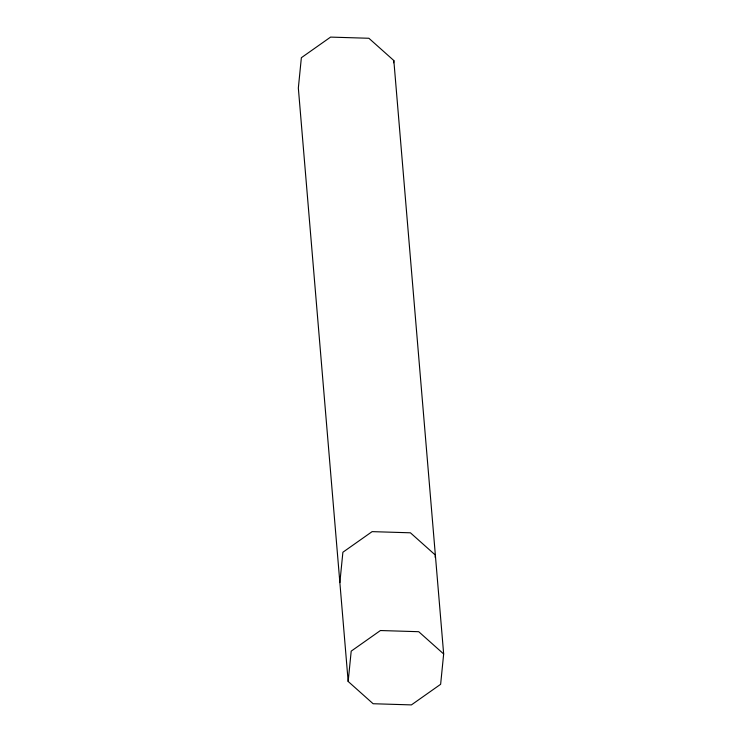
<?xml version="1.0" encoding="UTF-8"?>
<svg xmlns="http://www.w3.org/2000/svg" width="742" height="742" viewBox="0 0 742 742"><rect width="100%" height="100%" fill="white"/><g stroke="black" fill="none" stroke-linecap="round" stroke-linejoin="round"><path stroke-width="1.11" d="M339.864 582.563L342.887 552.243L372.113 531.634L410.419 532.802L435.359 555.062L435.137 557.307M393.612 62.782L393.835 60.538L368.885 38.269L330.589 37.1L301.363 57.709L298.34 88.029L348.165 681.462L373.115 703.731L411.411 704.9L440.637 684.291L443.66 653.971L393.835 60.538M348.165 681.462L351.198 651.142L380.423 630.533L418.72 631.702L443.66 653.971"/></g></svg>
